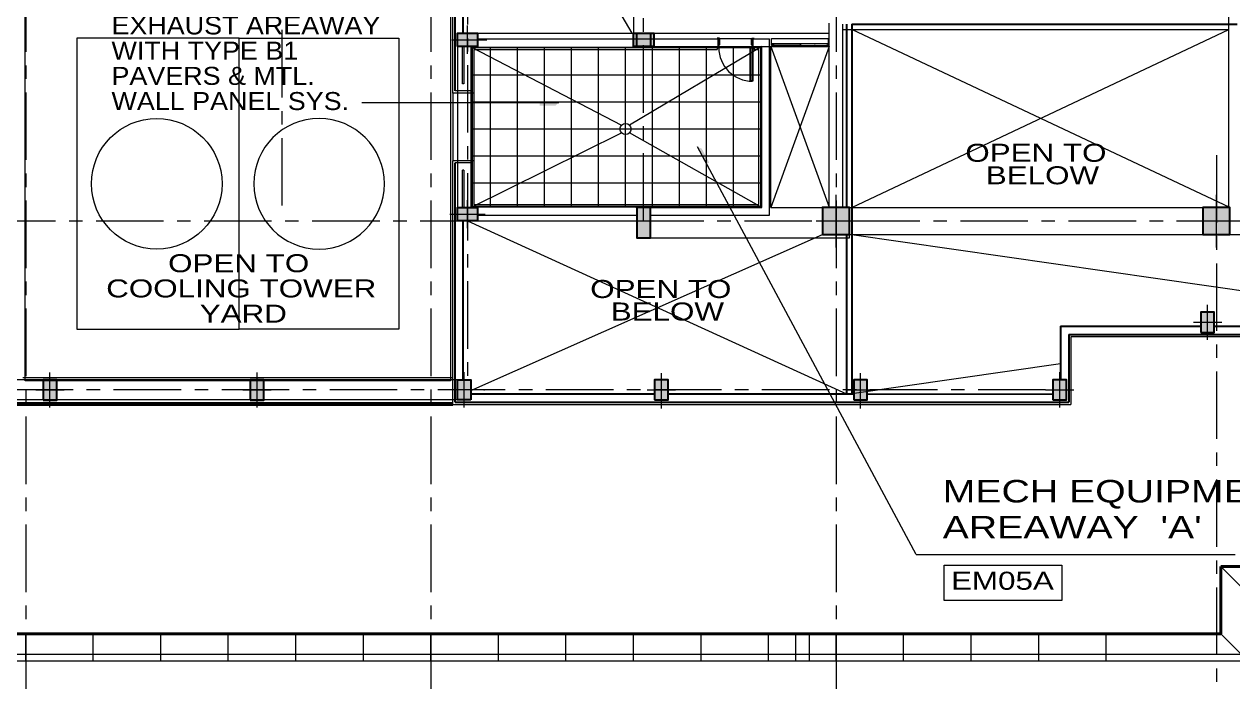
# Model space of a CAD drawing. Header units: inches. Extents: x -35176 to 0, y -3216 to 2257.
# Drawn here: x -16734 to -15660, y -42 to 542 of the extents above; entities that cross this region are included whole.
import ezdxf
from ezdxf import colors
from ezdxf.entities.mleader import LeaderData, LeaderLine
from ezdxf.enums import TextEntityAlignment as Align
from ezdxf.math import Vec2, Vec3

# ---------------------------------------------------------------- set-up
doc = ezdxf.new("R2010")
doc.units = ezdxf.units.IN
doc.header["$LTSCALE"] = 48
doc.header["$MEASUREMENT"] = 0
doc.linetypes.add('A114$0$CENTER', pattern=[2, 1.25, -0.25, 0.25, -0.25])
for name, color, linetype in [('A114$0$A roof pave', 8, 'Continuous'), ('A114$0$A-ANNO-PATT-13-14', 8, 'Continuous'), ('A114$0$A-ANNO-PATT-14', 8, 'Continuous'), ('A114$0$A-ANNO-TEXT', 8, 'Continuous'), ('A114$0$A-AREA-IDEN', 8, 'Continuous'), ('A114$0$A-COLS', 8, 'Continuous'), ('A114$0$A-COLS-COLS13-14', 8, 'Continuous'), ('A114$0$A-DOOR', 8, 'Continuous'), ('A114$0$A-DOOR-FRAM', 8, 'Continuous'), ('A114$0$A-FLOOR-THRSHD', 8, 'Continuous'), ('A114$0$A-FLOR-HRAL', 8, 'Continuous'), ('A114$0$A-FLOR-OPN-TO-BELOW', 8, 'Continuous'), ('A114$0$A-FLOR-SLAB', 8, 'Continuous'), ('A114$0$A-GRID-GRD13-14', 8, 'Continuous'), ('A114$0$A-GRID-GRDP0-14', 8, 'Continuous'), ('A114$0$A-GRID-GRDP0-15', 8, 'Continuous'), ('A114$0$A-roof cope', 8, 'Continuous'), ('A114$0$A-ROOF-CRTS', 8, 'Continuous'), ('A114$0$A-ROOF-RFDR', 8, 'Continuous'), ('A114$0$A-WALL-FULL-EXTR', 8, 'Continuous'), ('A114$0$A-WALL-FULL-INTR', 8, 'Continuous'), ('A114$0$Items below', 8, 'Continuous'), ('A114$0$Level 1', 8, 'Continuous'), ('A114$0$Level 12', 8, 'Continuous'), ('A114$0$Level 21', 8, 'Continuous'), ('A114$0$Level 32', 8, 'Continuous'), ('A114$0$M-HVAC-13TH', 8, 'Continuous'), ('A114$0$S-BEAM', 8, 'Continuous'), ('A114$0$S-BEAM-BELOW', 8, 'Continuous'), ('E-Anno-Keyn', 72, 'Continuous'), ('E-Anno-Note', 6, 'Continuous'), ('M-HVAC-text', 6, 'Continuous'), ('XREF', 7, 'Continuous')]:
    doc.layers.add(name, color=color, linetype=linetype)
doc.styles.add('A114$0$style-Arial', font='arial.ttf')
doc.styles.add('M08', font='arial.ttf', dxfattribs={"height": 7.68})
doc.styles.add('MAMEP ANNO', font='arial.ttf', dxfattribs={"height": 0.101562})
doc.styles.get("Standard").update_dxf_attribs({"font": 'simplex.shx'})

# ---------------------------------------------------------------- blocks, each defined once
blk = doc.blocks.new('A114')
at = {"layer": 'A114$0$A roof pave', "lineweight": 0}
for p, q in [((-23544.4983, 521.0476, 352.9729), (-23288.0133, 521.0476, 352.9729)), ((-23544.4983, 521.0476, 352.9729), (-23544.4983, 380.0943, 352.9729)), ((-23528.0133, 379.0943, 352.9729), (-23528.0133, 521.0476, 352.9729)), ((-23504.0133, 379.0943, 352.9729), (-23504.0133, 521.0476, 352.9729)), ((-23480.0133, 379.0943, 352.9729), (-23480.0133, 521.0476, 352.9729)), ((-23456.0133, 379.0943, 352.9729), (-23456.0133, 521.0476, 352.9729)), ((-23432.0133, 379.0943, 352.9729), (-23432.0133, 521.0476, 352.9729)), ((-23408.0133, 379.0943, 352.9729), (-23408.0133, 521.0476, 352.9729)), ((-23384.0133, 379.0943, 352.9729), (-23384.0133, 521.0476, 352.9729)), ((-23360.0133, 379.0943, 352.9729), (-23360.0133, 521.0476, 352.9729)), ((-23336.0133, 379.0943, 352.9729), (-23336.0133, 521.0476, 352.9729)), ((-23312.0133, 379.0943, 352.9729), (-23312.0133, 521.0476, 352.9729)), ((-23288.0133, 379.0943, 352.9729), (-23288.0133, 521.0476, 352.9729)), ((-23544.4983, 497.0476, 352.9729), (-23288.0133, 497.0476, 352.9729)), ((-23544.4983, 473.0476, 352.9729), (-23288.0133, 473.0476, 352.9729)), ((-23544.4983, 449.0476, 352.9729), (-23288.0133, 449.0476, 352.9729)), ((-23544.4983, 425.0476, 352.9729), (-23288.0133, 425.0476, 352.9729)), ((-23544.4983, 401.0476, 352.9729), (-23288.0133, 401.0476, 352.9729)), ((-23544.4983, 380.0943, 352.9729), (-23287.0133, 380.0943, 352.9729))]:
    blk.add_line(p, q, dxfattribs=at)
at = {"layer": 'A114$0$A-ANNO-PATT-13-14', "lineweight": 0, "extrusion": (0, -1.11411e-09, -1)}
for points in [[(23539.4983, 522.0477, 0), (23539.4983, 534.0476, 0), (23557.4983, 522.0477, 0), (23557.4983, 534.0476, 0)], [(23539.4983, 367.0944, 0), (23539.4983, 379.0943, 0), (23557.4983, 367.0944, 0), (23557.4983, 379.0943, 0)]]:
    blk.add_solid(points, dxfattribs=at)
at = {"layer": 'A114$0$A-ANNO-PATT-13-14', "lineweight": 30, "extrusion": (8.2022e-05, 2.42834e-20, -1)}
blk.add_solid([(23401.0336, 534.0477, -1.9192), (23383.0336, 534.0477, -1.9192), (23401.0336, 522.0477, -1.9192), (23383.0336, 522.0477, -1.9192)], dxfattribs=at)
at = {"layer": 'A114$0$A-ANNO-PATT-13-14', "lineweight": 30}
for points in [[(-23386.0337, 352.2097), (-23398.0336, 352.2097), (-23386.0337, 379.1574), (-23398.0336, 379.1574)], [(-23209.0236, 355.1574), (-23209.0236, 379.1574), (-23233.0236, 355.1574), (-23233.0236, 379.1574)], [(-22871.0236, 355.1574, 0.0005), (-22871.0236, 379.1574, 0.0005), (-22895.0236, 355.1574, 0.0005), (-22895.0236, 379.1574, 0.0005)]]:
    blk.add_solid(points, dxfattribs=at)
at = {"layer": 'A114$0$A-ANNO-PATT-13-14', "lineweight": 0}
for points in [[(-22896.9621, 286.0949, 0), (-22884.9622, 286.0949, 0), (-22896.9621, 268.0949, 0), (-22884.9622, 268.0949, 0)], [(-23925.5166, 225.9412, 0), (-23913.5166, 225.9412, 0), (-23925.5166, 207.9412, 0), (-23913.5166, 207.9412, 0)], [(-23741.4768, 225.9412, 0), (-23729.4769, 225.9412, 0), (-23741.4768, 207.9412, 0), (-23729.4769, 207.9412, 0)], [(-23382.2652, 225.9985, 0), (-23370.2653, 225.9985, 0), (-23382.2652, 207.9985, 0), (-23370.2653, 207.9985, 0)], [(-23205.2652, 225.9985, 0), (-23193.2653, 225.9985, 0), (-23205.2652, 207.9985, 0), (-23193.2653, 207.9985, 0)], [(-23028.3134, 225.9988, 0), (-23016.3134, 225.9988, 0), (-23028.3134, 207.9988, 0), (-23016.3134, 207.9988, 0)]]:
    blk.add_solid(points, dxfattribs=at)
at = {"layer": 'A114$0$A-ANNO-PATT-13-14', "lineweight": 0, "extrusion": (1.11411e-09, 0, -1)}
blk.add_solid([(23545.4984, 225.9985, 0), (23557.4983, 225.9985, 0), (23545.4984, 207.9985, 0), (23557.4983, 207.9985, 0)], dxfattribs=at)
at = {"layer": 'A114$0$A-ANNO-PATT-14', "lineweight": 30}
for p in [(-23398.0336, 379.1574), (-23233.0236, 379.1574)]:
    blk.add_point(p, dxfattribs=at)
at = {"layer": 'A114$0$A-ANNO-TEXT', "lineweight": 0}
for p, q in [((-23642.2714, 472.2732), (-23467.3739, 472.2732)), ((-23149.9747, 70.7926, 0), (-23070.1714, 70.7926, 0))]:
    blk.add_line(p, q, dxfattribs=at)
at = {"layer": 'A114$0$A-ANNO-TEXT', "lineweight": 0, "elevation": 0, "flags": 128}
blk.add_lwpolyline([(-23149.9747, 70.7926), (-23344.2112, 432.8075)], dxfattribs=at)
at = {"layer": 'A114$0$A-ANNO-TEXT', "lineweight": 0, "extrusion": (0, 0, -1)}
for points in [[(23467.3739, 472.2732), (23484.4697, 472.2732), (23470.3141, 469.6353), (23484.4645, 469.6353)], [(23467.3739, 472.2732), (23484.4697, 472.2732), (23470.3141, 469.6353), (23484.4645, 469.6353)], [(23344.2112, 432.8075, 0), (23336.1285, 417.7431, 0), (23340.4966, 431.4639, 0), (23333.8065, 418.9949, 0)], [(23344.2112, 432.8075, 0), (23336.1285, 417.7431, 0), (23340.4966, 431.4639, 0), (23333.8065, 418.9949, 0)]]:
    blk.add_solid(points, dxfattribs=at)
at = {"layer": 'A114$0$A-AREA-IDEN', "lineweight": 13}
blk.add_line((-23126.2902, 70.7926, 0), (-22866.2903, 70.7926, 0), dxfattribs=at)
blk.add_3dface([(-23125.0904, 61.2759, 0), (-23020.3319, 61.2759, 0), (-23020.3319, 29.7464, 0), (-23125.0904, 29.7464, 0)], dxfattribs=at)
at = {"layer": 'A114$0$A-COLS', "lineweight": 30}
blk.add_3dface([(-23398.0336, 533.9124, 352.9729), (-23386.0337, 533.9124, 352.9729), (-23386.0337, 522.0012, 352.9729), (-23398.0336, 522.0012, 352.9729)], dxfattribs=at)
at = {"layer": 'A114$0$A-COLS-COLS13-14', "lineweight": 0}
for p, q in [((-23548.4983, 515.4723, 0.001), (-23548.4983, 540.623, 0.001)), ((-23562.4487, 528.0477, 0.001), (-23531.298, 528.0477, 0.001)), ((-23221.0236, 343.6178), (-23221.0236, 390.4171)), ((-22883.0236, 343.6178), (-22883.0236, 390.4171)), ((-23238.5718, 367.1574), (-23203.5752, 367.1574)), ((-22900.5718, 367.1574), (-22865.5752, 367.1574)), ((-23919.5166, 201.3659, 0.001), (-23919.5166, 232.5166, 0.001)), ((-23735.4768, 201.3659, 0.001), (-23735.4768, 232.5166, 0.001)), ((-23551.4984, 201.4232, 0.001), (-23551.4984, 232.5738, 0.001)), ((-23376.2652, 200.4497, 0.001), (-23376.2652, 231.804, 0.001)), ((-23199.2652, 200.4497, 0.001), (-23199.2652, 231.804, 0.001)), ((-23932.0919, 216.9412, 0.001), (-23906.9413, 216.9412, 0.001)), ((-23748.0522, 216.9412, 0.001), (-23722.9015, 216.9412, 0.001)), ((-23538.923, 216.9985, 0.001), (-23564.0737, 216.9985, 0.001)), ((-23388.8406, 216.9985, 0.001), (-23363.6899, 216.9985, 0.001)), ((-23211.8406, 216.9985, 0.001), (-23186.6899, 216.9985, 0.001))]:
    blk.add_line(p, q, dxfattribs=at)
at = {"layer": 'A114$0$A-COLS-COLS13-14', "lineweight": 13}
for p, q in [((-23548.4983, 360.519, 0.001), (-23548.4983, 385.6697, 0.001)), ((-23564.0697, 373.0944, 0.001), (-23532.9191, 373.0944, 0.001)), ((-22890.9622, 261.5196, 0.001), (-22890.9622, 292.6702, 0.001)), ((-22903.5375, 277.0949, 0.001), (-22878.3868, 277.0949, 0.001)), ((-23022.3134, 201.4234, 0.001), (-23022.3134, 232.5741, 0.001)), ((-23034.8887, 216.9988, 0.001), (-23009.7381, 216.9988, 0.001))]:
    blk.add_line(p, q, dxfattribs=at)
at = {"layer": 'A114$0$A-COLS-COLS13-14', "lineweight": 0}
blk.add_point((-23533.5608, 217.0427, 0), dxfattribs=at)
at = {"layer": 'A114$0$A-COLS-COLS13-14', "lineweight": 30}
for points in [[(-23557.4983, 522.0477, 0), (-23557.4983, 534.0476, 0), (-23539.4983, 534.0476, 0), (-23539.4983, 522.0477, 0)], [(-23401.0336, 534.0477, -0.0002), (-23383.0337, 534.0477, 0.0012), (-23383.0337, 522.0477, 0.0012), (-23401.0336, 522.0477, -0.0002)], [(-23557.4983, 367.0944, 0), (-23557.4983, 379.0943, 0), (-23539.4983, 379.0943, 0), (-23539.4983, 367.0944, 0)], [(-23386.0337, 379.1574), (-23398.0336, 379.1574), (-23398.0336, 352.2097), (-23386.0337, 352.2097)], [(-23233.0236, 355.1574), (-23209.0236, 355.1574), (-23209.0236, 379.1574), (-23233.0236, 379.1574)], [(-22895.0236, 355.1574), (-22871.0236, 355.1574), (-22871.0236, 379.1574), (-22895.0236, 379.1574)], [(-22896.9621, 268.0949, 0), (-22884.9622, 268.0949, 0), (-22884.9622, 286.0949, 0), (-22896.9621, 286.0949, 0)], [(-23925.5166, 207.9412), (-23913.5166, 207.9412), (-23913.5166, 225.9412), (-23925.5166, 225.9412)], [(-23741.4768, 207.9412), (-23729.4769, 207.9412), (-23729.4769, 225.9412), (-23741.4768, 225.9412)], [(-23545.4984, 207.9985), (-23557.4983, 207.9985), (-23557.4983, 225.9985), (-23545.4984, 225.9985)], [(-23382.2652, 207.9985), (-23370.2653, 207.9985), (-23370.2653, 225.9985), (-23382.2652, 225.9985)], [(-23205.2652, 207.9985), (-23193.2653, 207.9985), (-23193.2653, 225.9985), (-23205.2652, 225.9985)], [(-23028.3134, 207.9988, 0), (-23016.3134, 207.9988, 0), (-23016.3134, 225.9988, 0), (-23028.3134, 225.9988, 0)]]:
    blk.add_3dface(points, dxfattribs=at)
at = {"layer": 'A114$0$A-DOOR', "lineweight": 30}
for p, q in [((-23297.013, 491.1728), (-23297.013, 521.1728)), ((-23297.013, 521.1728), (-23295.263, 521.1728)), ((-23295.263, 521.1728), (-23295.263, 491.1728)), ((-23295.263, 491.1728), (-23297.013, 491.1728))]:
    blk.add_line(p, q, dxfattribs=at)
at = {"layer": 'A114$0$A-DOOR', "lineweight": 0}
blk.add_arc((-23295.263, 521.1728), 30, 180, 270, dxfattribs=at)
at = {"layer": 'A114$0$A-DOOR-FRAM', "lineweight": 30}
for p, q in [((-23324.5129, 529.1726), (-23326.7643, 529.1726)), ((-23326.7643, 529.1726), (-23326.7643, 528.7976)), ((-23324.5129, 523.5949), (-23324.5129, 529.1726)), ((-23296.0138, 529.1726), (-23293.7624, 529.1726)), ((-23296.0138, 523.5949), (-23296.0138, 529.1726)), ((-23293.7624, 529.1726), (-23293.7624, 528.7976)), ((-23326.7643, 521.1726), (-23326.7643, 521.5476)), ((-23326.7643, 521.1726), (-23325.2633, 521.1726)), ((-23325.2633, 521.1726), (-23325.2633, 523.5949)), ((-23325.2633, 523.5949), (-23324.5129, 523.5949)), ((-23295.2633, 523.5949), (-23296.0138, 523.5949)), ((-23295.2633, 521.1726), (-23295.2633, 523.5949)), ((-23293.7624, 521.1726), (-23295.2633, 521.1726)), ((-23293.7624, 521.1726), (-23293.7624, 521.5476))]:
    blk.add_line(p, q, dxfattribs=at)
at = {"layer": 'A114$0$A-DOOR-FRAM', "lineweight": 13}
for p, q in [((-23326.6142, 528.7976), (-23326.7643, 528.7976)), ((-23324.6629, 529.0225), (-23326.6142, 529.0225)), ((-23326.6142, 529.0225), (-23326.6142, 528.7976)), ((-23324.6629, 523.745), (-23324.6629, 529.0225)), ((-23295.8637, 523.745), (-23295.8637, 529.0225)), ((-23295.8637, 529.0225), (-23293.9125, 529.0225)), ((-23293.9125, 529.0225), (-23293.9125, 528.7976)), ((-23293.9125, 528.7976), (-23293.7624, 528.7976)), ((-23326.7643, 521.5476), (-23326.6142, 521.5476)), ((-23326.6142, 521.3227), (-23326.6142, 521.5476)), ((-23326.6142, 521.3227), (-23325.4134, 521.3227)), ((-23325.4134, 521.3227), (-23325.4134, 523.745)), ((-23325.4134, 523.745), (-23324.6629, 523.745)), ((-23295.1132, 523.745), (-23295.8637, 523.745)), ((-23295.1132, 521.3227), (-23295.1132, 523.745)), ((-23293.9125, 521.3227), (-23295.1132, 521.3227)), ((-23293.7624, 521.5476), (-23293.9125, 521.5476)), ((-23293.9125, 521.3227), (-23293.9125, 521.5476))]:
    blk.add_line(p, q, dxfattribs=at)
at = {"layer": 'A114$0$A-FLOOR-THRSHD', "lineweight": 0}
for p, q in [((-23324.5129, 529.1726, 352.9729), (-23296.0138, 529.1726, 352.9729)), ((-23325.2633, 521.1726, 352.9729), (-23295.2633, 521.1726, 352.9729))]:
    blk.add_line(p, q, dxfattribs=at)
at = {"layer": 'A114$0$A-FLOR-HRAL', "lineweight": 0}
for p, q in [((-23278.2633, 529.0484), (-23227.7633, 529.0451)), ((-23278.2633, 523.0451), (-23278.2633, 529.0484)), ((-23227.7633, 523.0451), (-23227.7633, 529.0451)), ((-23278.2633, 524.798), (-23227.7633, 524.7951)), ((-23277.5119, 524.5451), (-23278.2633, 524.5451)), ((-23277.5133, 523.0451), (-23278.2633, 523.0451)), ((-23253.0133, 523.0467), (-23252.2633, 523.0467)), ((-23253.0133, 523.0467), (-23252.2633, 523.0467)), ((-23239.5133, 523.0458), (-23240.2633, 523.0458)), ((-23239.5133, 523.0458), (-23240.2633, 523.0458)), ((-23228.5148, 524.5451), (-23227.7633, 524.5451)), ((-23228.5133, 523.0451), (-23227.7633, 523.0451))]:
    blk.add_line(p, q, dxfattribs=at)
at = {"layer": 'A114$0$A-FLOR-HRAL', "lineweight": 13}
for p, q in [((-23253.0133, 523.0467), (-23277.5133, 523.0451)), ((-23228.5148, 524.5483), (-23277.5119, 524.5451)), ((-23253.0133, 523.0467), (-23228.5133, 523.0451))]:
    blk.add_line(p, q, dxfattribs=at)
at = {"layer": 'A114$0$A-FLOR-HRAL', "lineweight": 13, "extrusion": (0, 0, -1)}
blk.add_arc((23277.5133, 523.7951), 0.75, 270.0001093, 90.1120471, dxfattribs=at)
at = {"layer": 'A114$0$A-FLOR-HRAL', "lineweight": 0, "extrusion": (0, 0, -1)}
blk.add_arc((23277.5133, 523.7951), 0.75, 90.1120471, 270.0001093, dxfattribs=at)
at = {"layer": 'A114$0$A-FLOR-HRAL', "lineweight": 0}
for centre, start in [((-23253.0133, 523.7967), 270.5325303), ((-23228.5133, 523.7951), 90.1120471)]:
    blk.add_arc(centre, 0.75, start, 270.0001093, dxfattribs=at)
at = {"layer": 'A114$0$A-FLOR-HRAL', "lineweight": 13}
blk.add_arc((-23228.5133, 523.7951), 0.75, 270.0001093, 90.1120471, dxfattribs=at)
at = {"layer": 'A114$0$A-FLOR-OPN-TO-BELOW', "lineweight": 0}
for p, q in [((-23719.4506, 1071.773), (-23402.3658, 534.0476)), ((-22871.0236, 379.1574), (-23207.0239, 537.1636)), ((-23207.0237, 379.1574), (-22872.0236, 537.1631)), ((-23279.0133, 522.0476), (-23227.1049, 379.4565)), ((-23227.0133, 522.0476), (-23279.0133, 379.1574)), ((-23548.4983, 367.0944), (-23211.8984, 213.3238)), ((-23545.4984, 216.3679), (-23233.0236, 355.1574)), ((-23207.0236, 355.1574), (-22641.245, 273.4861)), ((-23021.5634, 240.0705), (-23207.0234, 213.3238))]:
    blk.add_line(p, q, dxfattribs=at)
at = {"layer": 'A114$0$A-FLOR-SLAB', "lineweight": 13}
for p, q in [((-23401.0336, 641.3656), (-23401.0336, 534.0477)), ((-23539.4983, 534.0476), (-23401.0336, 534.0476)), ((-23279.0133, 379.1574), (-23279.0133, 522.0476)), ((-23279.0133, 522.0476), (-23227.0133, 522.0476)), ((-23227.0133, 379.1574), (-23227.0133, 522.0476)), ((-23279.0133, 379.1574), (-23233.0236, 379.1574)), ((-23539.4983, 367.0943), (-23398.0337, 367.0943))]:
    blk.add_line(p, q, dxfattribs=at)
at = {"layer": 'A114$0$A-FLOR-SLAB', "lineweight": 0}
blk.add_line((-23557.4983, 522.0477), (-23557.4983, 379.0943), dxfattribs=at)
at = {"layer": 'A114$0$A-GRID-GRD13-14', "linetype": 'A114$0$CENTER', "lineweight": 0}
for p, q in [((-23713.0236, 380.7641), (-23713.0236, 2113.2362)), ((-23548.4983, 697.5763, 0.001), (-23548.4983, 216.9988, 0.001)), ((-23034.8887, 216.9988, 0.001), (-24155.5004, 216.9988, 0.001))]:
    blk.add_line(p, q, dxfattribs=at)
at = {"layer": 'A114$0$A-GRID-GRDP0-14', "linetype": 'A114$0$CENTER', "lineweight": 0}
blk.add_line((-22883.0236, 425.4117), (-22883.0236, -201.1205), dxfattribs=at)
at = {"layer": 'A114$0$A-GRID-GRDP0-15', "linetype": 'A114$0$CENTER', "lineweight": 0}
for p, q in [((-23941.0236, 2113.2362), (-23941.0236, -676.9049)), ((-23581.0236, 2113.2362), (-23581.0236, -676.9052)), ((-23392.0337, 367.1574), (-23392.0337, 2113.2362)), ((-23221.0236, 2113.2362), (-23221.0236, -676.9055)), ((-24358.5266, 367.1574), (-20364.9322, 367.1574))]:
    blk.add_line(p, q, dxfattribs=at)
at = {"layer": 'A114$0$A-roof cope', "lineweight": 40}
for p, q in [((-22879.0236, 0.0949, 0), (-22879.0236, 60.0949, 0)), ((-22879.0236, 60.0949, 0), (-22483.0236, 60.0949, 0)), ((-24403.0236, 0.0949, 0), (-22879.0236, 0.0949, 0))]:
    blk.add_line(p, q, dxfattribs=at)
at = {"layer": 'A114$0$A-roof cope', "lineweight": 0}
for p, q in [((-22855.0236, 36.0949, 0), (-22879.0236, 60.0949, 0)), ((-23941.0139, -23.9051, 0), (-23941.0139, 0.0949, 0)), ((-23881.0139, -23.9051, 0), (-23881.0139, 0.0949, 0)), ((-23821.0139, -23.9051, 0), (-23821.0139, 0.0949, 0)), ((-23761.0139, -23.9051, 0), (-23761.0139, 0.0949, 0)), ((-23701.0139, -23.9051, 0), (-23701.0139, 0.0949, 0)), ((-23641.0139, -23.9051, 0), (-23641.0139, 0.0949, 0)), ((-23581.0139, -23.9051, 0), (-23581.0139, 0.0949, 0)), ((-23521.0139, -23.9051, 0), (-23521.0139, 0.0949, 0)), ((-23461.0139, -23.9051, 0), (-23461.0139, 0.0949, 0)), ((-23401.0139, -23.9051, 0), (-23401.0139, 0.0949, 0)), ((-23341.0139, -23.9051, 0), (-23341.0139, 0.0949, 0)), ((-23281.0139, -23.9051, 0), (-23281.0139, 0.0949, 0)), ((-23221.0139, -23.9051, 0), (-23221.0139, 0.0949, 0)), ((-23161.0139, -23.9051, 0), (-23161.0139, 0.0949, 0)), ((-23101.0139, -23.9051, 0), (-23101.0139, 0.0949, 0)), ((-23041.0139, -23.9051, 0), (-23041.0139, 0.0949, 0)), ((-22981.0139, -23.9051, 0), (-22981.0139, 0.0949, 0)), ((-22855.0236, -23.9051, 0), (-22879.0236, 0.0949, 0))]:
    blk.add_line(p, q, dxfattribs=at)
at = {"layer": 'A114$0$A-roof cope', "lineweight": 13}
for p, q in [((-23257.0236, 0.0949, 0), (-23257.0236, -23.9051, 0)), ((-23244.8109, 0.0949, 0), (-23244.8109, -23.9051, 0)), ((-24427.0236, -23.9051, 0), (-22855.0236, -23.9051, 0))]:
    blk.add_line(p, q, dxfattribs=at)
at = {"layer": 'A114$0$A-ROOF-CRTS', "lineweight": 0}
for p, q in [((-23544.4983, 521.0476), (-23411.5822, 452.2758)), ((-23287.0133, 522.0476), (-23404.5996, 452.2758)), ((-23545.4983, 379.0943), (-23411.5822, 445.2932)), ((-23287.0133, 379.0943), (-23404.5996, 445.2932))]:
    blk.add_line(p, q, dxfattribs=at)
blk.add_point((-23544.4983, 521.0476), dxfattribs=at)
at = {"layer": 'A114$0$A-ROOF-RFDR', "lineweight": 13}
blk.add_circle((-23408.0909, 448.7845, 352.9729), 4.9375, dxfattribs=at)
at = {"layer": 'A114$0$A-WALL-FULL-EXTR', "lineweight": 30}
for p, q in [((-23559.4983, 482.571), (-23559.4983, 687.3759)), ((-23552.2483, 534.0476), (-23552.2483, 673.0009)), ((-23559.4983, 206.1208), (-23559.4983, 418.571)), ((-23552.2483, 225.9985), (-23552.2483, 367.0944)), ((-23021.5634, 273.537), (-22896.9621, 273.5203)), ((-22884.9622, 273.5187), (-22763.9632, 273.5025)), ((-23014.3134, 266.286), (-22347.3289, 266.1967)), ((-23559.4983, 206.1208), (-23014.3134, 206.0477)), ((-23545.4984, 213.3689), (-23382.2652, 213.347)), ((-23370.2653, 213.3454), (-23205.2652, 213.3233)), ((-23193.2653, 213.3217), (-23028.3134, 213.2996))]:
    blk.add_line(p, q, dxfattribs=at)
at = {"layer": 'A114$0$A-WALL-FULL-EXTR', "lineweight": 13}
for p, q in [((-23561.4983, 480.571), (-23561.4983, 685.3759)), ((-23539.4983, 528.7976), (-23362.014, 528.7976)), ((-23362.014, 528.7976), (-23325.8534, 528.7976)), ((-23325.8534, 521.5476), (-23325.8534, 528.7976)), ((-23294.5526, 521.5476), (-23294.5526, 528.7976)), ((-23294.5526, 528.7976), (-23280.2633, 528.7976)), ((-23280.2633, 372.3443), (-23280.2633, 528.7976)), ((-23544.9983, 521.5476), (-23544.9983, 482.571)), ((-23544.9983, 521.5476), (-23325.8534, 521.5476)), ((-23542.9983, 519.5476), (-23326.7643, 519.5476)), ((-23542.9983, 519.5476), (-23542.9983, 480.571)), ((-23326.7643, 521.5476), (-23326.7643, 519.5476)), ((-23294.5526, 521.5476), (-23287.5133, 521.5476)), ((-23293.7624, 521.5476), (-23293.7624, 519.5476)), ((-23293.7624, 519.5476), (-23289.5133, 519.5476)), ((-23289.5133, 381.5943), (-23289.5133, 519.5476)), ((-23287.5133, 379.5943), (-23287.5133, 521.5476)), ((-23542.9983, 480.571), (-23561.4983, 480.571)), ((-23544.9983, 482.571), (-23559.4983, 482.571)), ((-23561.4983, 204.0384), (-23561.4983, 420.571)), ((-23542.9983, 420.571), (-23561.4983, 420.571)), ((-23542.9983, 420.571), (-23542.9983, 381.5943)), ((-23544.9983, 418.571), (-23559.4983, 418.571)), ((-23544.9983, 418.571), (-23544.9983, 379.5943)), ((-23544.9983, 379.5943), (-23287.5133, 379.5943)), ((-23542.9983, 381.5943), (-23289.5133, 381.5943)), ((-23539.4983, 372.3443), (-23398.0337, 372.3443)), ((-23386.0337, 372.3443), (-23280.2633, 372.3443)), ((-23012.3134, 264.2858), (-22349.3289, 264.1969)), ((-23012.3134, 264.1837), (-23012.3134, 203.9454)), ((-23561.4983, 204.121), (-23012.3134, 204.0475))]:
    blk.add_line(p, q, dxfattribs=at)
at = {"layer": 'A114$0$A-WALL-FULL-EXTR', "lineweight": 0}
for p, q in [((-23552.8733, 488.821), (-23552.8733, 522.0477)), ((-23551.6233, 522.0477), (-23551.6233, 488.821)), ((-23551.6233, 488.821), (-23552.8733, 488.821)), ((-23561.4983, 480.571), (-23561.4983, 420.571)), ((-23542.9983, 480.571), (-23542.9983, 420.571)), ((-23552.8733, 379.0943), (-23552.8733, 412.321)), ((-23551.6233, 412.321), (-23552.8733, 412.321)), ((-23551.6233, 412.321), (-23551.6233, 379.0943))]:
    blk.add_line(p, q, dxfattribs=at)
at = {"layer": 'A114$0$A-WALL-FULL-INTR', "lineweight": 30}
for p, q in [((-23211.8989, 541.9213), (-23211.8987, 379.1574)), ((-23207.0239, 541.9213), (-23207.0234, 213.3238)), ((-23207.0239, 541.9213), (-22864.7731, 541.9207)), ((-23211.8986, 355.1574), (-23211.8984, 213.3238)), ((-23021.5634, 273.537), (-23021.5634, 225.9988)), ((-23014.3134, 266.286), (-23014.3134, 206.0477))]:
    blk.add_line(p, q, dxfattribs=at)
at = {"layer": 'A114$0$Items below', "lineweight": 0}
blk.add_line((-24421.0236, -17.9051, 0), (-22861.0236, -17.9051, 0), dxfattribs=at)
at = {"layer": 'A114$0$Level 12', "lineweight": 0}
blk.add_point((-23533.5648, 216.9802), dxfattribs=at)
at = {"layer": 'A114$0$Level 21', "lineweight": 0}
for p, q in [((-23557.4983, 225.9988), (-24094.2519, 225.9988)), ((-23557.4983, 207.9988), (-24121.9093, 207.9988))]:
    blk.add_line(p, q, dxfattribs=at)
at = {"layer": 'A114$0$Level 21', "lineweight": 13}
blk.add_line((-23561.4983, 205.4988), (-24125.7257, 205.4988), dxfattribs=at)
at = {"layer": 'A114$0$Level 21', "lineweight": 40}
blk.add_line((-23561.4983, 203.9988), (-24128.0303, 203.9988), dxfattribs=at)
at = {"layer": 'A114$0$Level 32', "lineweight": 13, "elevation": 0, "flags": 128}
blk.add_lwpolyline([(-23941.4983, 563.5226), (-23936.2363, 575.4048), (-23563.4983, 575.3759), (-23563.4983, 224.8759), (-23941.4983, 224.8759), (-23941.4983, 563.5226)], close=True, dxfattribs=at)
at = {"layer": 'A114$0$M-HVAC-13TH', "lineweight": 0}
for p, q in [((-23943.4983, 227.9), (-23928.0731, 227.9)), ((-23928.0731, 227.9), (-23561.4983, 227.9))]:
    blk.add_line(p, q, dxfattribs=at)
blk.add_circle((-23824.6233, 400.1259), 57.9999, dxfattribs=at)
at = {"layer": 'A114$0$M-HVAC-13TH', "lineweight": 0, "extrusion": (0, 0, -1)}
blk.add_circle((23680.3733, 400.1259), 57.9999, dxfattribs=at)
at = {"layer": 'A114$0$M-HVAC-13TH', "lineweight": 0}
for points in [[(-23895.4983, 270.8759), (-23751.2483, 270.8759), (-23751.2483, 529.3759), (-23895.4983, 529.3759)], [(-23751.2483, 529.3759), (-23609.4983, 529.3759), (-23609.4983, 270.8759), (-23751.2483, 270.8759)]]:
    blk.add_3dface(points, dxfattribs=at)
at = {"layer": 'A114$0$S-BEAM', "lineweight": 0}
for p, q in [((-22872.0236, 537.1631), (-22872.0236, 912.1573)), ((-23227.0133, 522.0476), (-23227.0133, 542.7337)), ((-23215.0236, 379.1574), (-23215.0236, 541.9213)), ((-23215.0236, 537.1636), (-23207.0239, 537.1636)), ((-23545.4983, 522.0477), (-23545.4983, 379.0943)), ((-23383.0337, 522.0476), (-23325.4134, 522.0476)), ((-23325.2633, 522.0476), (-23279.0133, 522.0476)), ((-23287.0133, 379.0943), (-23287.0133, 522.0476)), ((-23386.0337, 379.0943), (-23287.0133, 379.0943)), ((-23209.0236, 379.1574), (-23207.0237, 379.1574)), ((-23209.0236, 352.2097), (-23209.0236, 355.1574)), ((-23209.0236, 355.1574), (-23207.0237, 355.1574)), ((-23211.8986, 352.2097), (-23209.0236, 352.2097))]:
    blk.add_line(p, q, dxfattribs=at)
at = {"layer": 'A114$0$S-BEAM', "lineweight": 13}
for p, q in [((-23207.0239, 537.1636), (-22872.0236, 537.1631)), ((-22872.0236, 379.1573), (-22872.0236, 537.1631)), ((-23207.0237, 379.1574), (-22895.0236, 379.1574)), ((-23232.2633, 355.1574), (-23211.8986, 355.1574)), ((-23207.0237, 355.1574), (-22895.0236, 355.1574)), ((-22871.0236, 355.1574), (-22860.0236, 355.1574)), ((-23386.0337, 352.2097), (-23211.8986, 352.2097))]:
    blk.add_line(p, q, dxfattribs=at)
at = {"layer": 'A114$0$S-BEAM-BELOW', "lineweight": 0}
blk.add_line((-23383.0337, 534.0476, 352.9729), (-23227.0133, 534.0476, 352.9729), dxfattribs=at)
at = {"layer": 'A114$0$A-ANNO-TEXT', "lineweight": 70, "style": 'A114$0$style-Arial', "width": 1.06875}
for s, p in [('EXHAUST AREAWAY', (-23864.8004, 548.8027)), ('WITH TYPE B1 ', (-23864.8004, 526.4027)), ('PAVERS & MTL. ', (-23864.8004, 504.0027)), ('WALL PANEL SYS.', (-23864.8004, 481.6027))]:
    blk.add_text(s, height=15.999998, dxfattribs=at).set_placement(p, align=Align.TOP_LEFT)
at = {"layer": 'A114$0$A-ANNO-TEXT', "lineweight": 70, "style": 'A114$0$style-Arial', "width": 1.246875}
for s, p in [('OPEN TO', (-23043.4823, 435.6488)), ('BELOW', (-23037.6592, 415.6488)), ('OPEN TO', (-23376.7585, 314.6119)), ('BELOW', (-23370.9354, 294.6119))]:
    blk.add_text(s, height=16, dxfattribs=at).set_placement(p, align=Align.TOP_CENTER)
at = {"layer": 'A114$0$A-AREA-IDEN', "lineweight": 13, "style": 'A114$0$style-Arial', "width": 1.246875}
for s, height, p in [('MECH EQUIPMENT', 19.999996, (-23126.2912, 116.9383, 0)), ("AREAWAY  'A'", 19.999996, (-23126.2912, 84.9383, 0)), ('EM05A', 16, (-23118.9063, 39.3891, 0))]:
    blk.add_text(s, height=height, dxfattribs=at).set_placement(p)
at = {"layer": 'A114$0$Level 1', "lineweight": 70, "style": 'A114$0$style-Arial', "width": 1.246875}
for s, height, p in [('OPEN TO', 16, (-23751.7945, 321.5062)), ('COOLING TOWER', 15.999998, (-23749.5342, 299.1062)), ('YARD', 16, (-23747.6908, 276.7062))]:
    blk.add_text(s, height=height, dxfattribs=at).set_placement(p, align=Align.CENTER)
blk = doc.blocks.new('MLD-KeyNote')
at = {"color": 0, "linetype": 'Continuous', "transparency": 16777216}
blk.add_lwpolyline([(-0.09375, -0.09375), (0.09375, -0.09375), (0.09375, 0.09375), (-0.09375, 0.09375)], close=True, dxfattribs=at)
at = {"color": 0, "linetype": 'ByBlock', "transparency": 16777216, "style": 'MAMEP ANNO'}
blk.add_attdef('ID', text='', height=0.10156, dxfattribs=at).set_placement((0, 0), align=Align.MIDDLE_CENTER)

msp = doc.modelspace()

# ---------------------------------------------------------------- block references
at = {"layer": 'XREF'}
msp.add_blockref('A114', (7208.1, 0), dxfattribs=at)

# ---------------------------------------------------------------- leaders
at = {"layer": 'E-Anno-Keyn'}
ml = msp.add_multileader_block('Standard', dxfattribs=at)
ml.set_content('MLD-KeyNote', color=256, scale=96)
ml.set_attribute('ID', '1', width=0)
ml.set_leader_properties(color=256, linetype='Continuous')
ml.build(insert=Vec2(0, 0))
ml.multileader.update_dxf_attribs({"has_dogleg": 0, "text_left_attachment_type": 2, "text_right_attachment_type": 2, "dogleg_length": 3.84, "arrow_head_size": 12, "scale": 96})
ctx = ml.context
ctx.base_point, ctx.scale, ctx.char_height, ctx.arrow_head_size, ctx.landing_gap_size, ctx.plane_origin = Vec3(-22834.2, 1024.1), 96, 737.3, 12, 384, Vec3(-22922.5, 966.9)
ctx.left_attachment, ctx.right_attachment = 2, 2
notes = []
notes.append((ctx, [(0, (0, 0, 0), (0, 0), (1, 0), 1, [])]))
ctx.block.insert = Vec3(-22825.2, 1024.1)
at = {"layer": 'E-Anno-Note'}
ml = msp.add_multileader_mtext('Standard', dxfattribs=at)
ml.set_content('LOCATED AT PENTHOUSE LEVEL', color=256, style='MAMEP ANNO')
ml.set_leader_properties(color=256, linetype='Continuous')
ml.build(insert=Vec2(0, 0))
ml.multileader.update_dxf_attribs({"has_dogleg": 0, "text_right_attachment_type": 3, "dogleg_length": 3.84, "arrow_head_size": 12, "scale": 96})
ctx = ml.context
ctx.base_point, ctx.scale, ctx.char_height, ctx.arrow_head_size, ctx.landing_gap_size, ctx.plane_origin = Vec3(-22110.7, 547.7), 96, 7.68, 12, 3.75, Vec3(-22160.5, 562.6)
ctx.right_attachment = 3
notes.append((ctx, [(1, (1, 1, 0), (-21632.2, 534.6), (-1, 0), 369, [(0, [(-22171.6, 535.6), (-22117.7, 547.7)], 0, []), (1, [(-21964.6, 457.1), (-21990.4, 534.6)], 0, [])])]))
ctx.mtext.insert, ctx.mtext.width, ctx.mtext.flow_direction = Vec3(-22106.9, 551.6), 134.195, 5
at = {"layer": 'M-HVAC-text'}
ml = msp.add_multileader_mtext('Standard', dxfattribs=at)
ml.set_content('{\\L2-EUH-PH-1}', color=256, style='M08')
ml.set_leader_properties(color=256)
ml.build(insert=Vec2(0, 0))
ml.multileader.update_dxf_attribs({"has_dogleg": 0, "text_left_attachment_type": 2, "text_right_attachment_type": 2, "dogleg_length": 3.84, "arrow_head_size": 7.69})
ctx = ml.context
ctx.base_point, ctx.char_height, ctx.arrow_head_size, ctx.landing_gap_size, ctx.plane_origin = Vec3(-23317.7, 983.8), 7.68, 7.69, 4, Vec3(-23320.4, 949.8)
ctx.left_attachment, ctx.right_attachment, ctx.text_align_type = 2, 2, 2
notes.append((ctx, [(0, (0, 0, 0), (0, 0), (1, 0), 1, [])]))
ctx.mtext.insert, ctx.mtext.alignment, ctx.mtext.flow_direction = Vec3(-23255.8, 988.4), 3, 5
ml = msp.add_multileader_mtext('Standard', dxfattribs=at)
ml.set_content('{\\L2-AHU-PH-1}', color=256, style='M08')
ml.set_leader_properties(color=256)
ml.build(insert=Vec2(0, 0))
ml.multileader.update_dxf_attribs({"has_dogleg": 0, "text_left_attachment_type": 2, "text_right_attachment_type": 2, "dogleg_length": 3.84, "arrow_head_size": 7.69})
ctx = ml.context
ctx.base_point, ctx.char_height, ctx.arrow_head_size, ctx.landing_gap_size, ctx.plane_origin = Vec3(-23298.7, 756), 7.68, 7.69, 4, Vec3(-23313.2, 730.4)
ctx.left_attachment, ctx.right_attachment, ctx.text_align_type = 2, 2, 2
notes.append((ctx, [(0, (0, 0, 0), (0, 0), (1, 0), 1, [])]))
ctx.mtext.insert, ctx.mtext.alignment, ctx.mtext.flow_direction = Vec3(-23236.8, 760.6), 3, 5
ml = msp.add_multileader_mtext('Standard', dxfattribs=at)
ml.set_content('{\\L2-AHU-PH-7}', color=256, style='M08')
ml.set_leader_properties(color=256)
ml.build(insert=Vec2(0, 0))
ml.multileader.update_dxf_attribs({"has_dogleg": 0, "text_left_attachment_type": 2, "text_right_attachment_type": 2, "dogleg_length": 3.84, "arrow_head_size": 7.69})
ctx = ml.context
ctx.base_point, ctx.char_height, ctx.arrow_head_size, ctx.landing_gap_size, ctx.plane_origin = Vec3(-22587.2, 659, 0), 7.68, 7.69, 4, Vec3(-22755.4, 646.1, 0)
ctx.left_attachment, ctx.right_attachment, ctx.text_align_type = 2, 2, 2
notes.append((ctx, [(0, (0, 0, 0), (0, 0), (1, 0), 1, [])]))
ctx.mtext.insert, ctx.mtext.width, ctx.mtext.alignment, ctx.mtext.flow_direction = Vec3(-22523.8, 663.6, 0), 0.725, 3, 5
for ctx, leaders in notes:
    for number, flags, end, landing, length, lines in leaders:
        leader = LeaderData()
        leader.index, (leader.has_last_leader_line, leader.has_dogleg_vector, leader.attachment_direction) = number, flags
        leader.last_leader_point, leader.dogleg_vector, leader.dogleg_length = Vec3(end), Vec3(landing), length
        for number, points, colour, breaks in lines:
            line = LeaderLine()
            line.index, line.vertices, line.color, line.breaks = number, Vec3.list(points), colors.encode_raw_color(colour), breaks
            leader.lines.append(line)
        ctx.leaders.append(leader)

doc.saveas('drawing.dxf')
